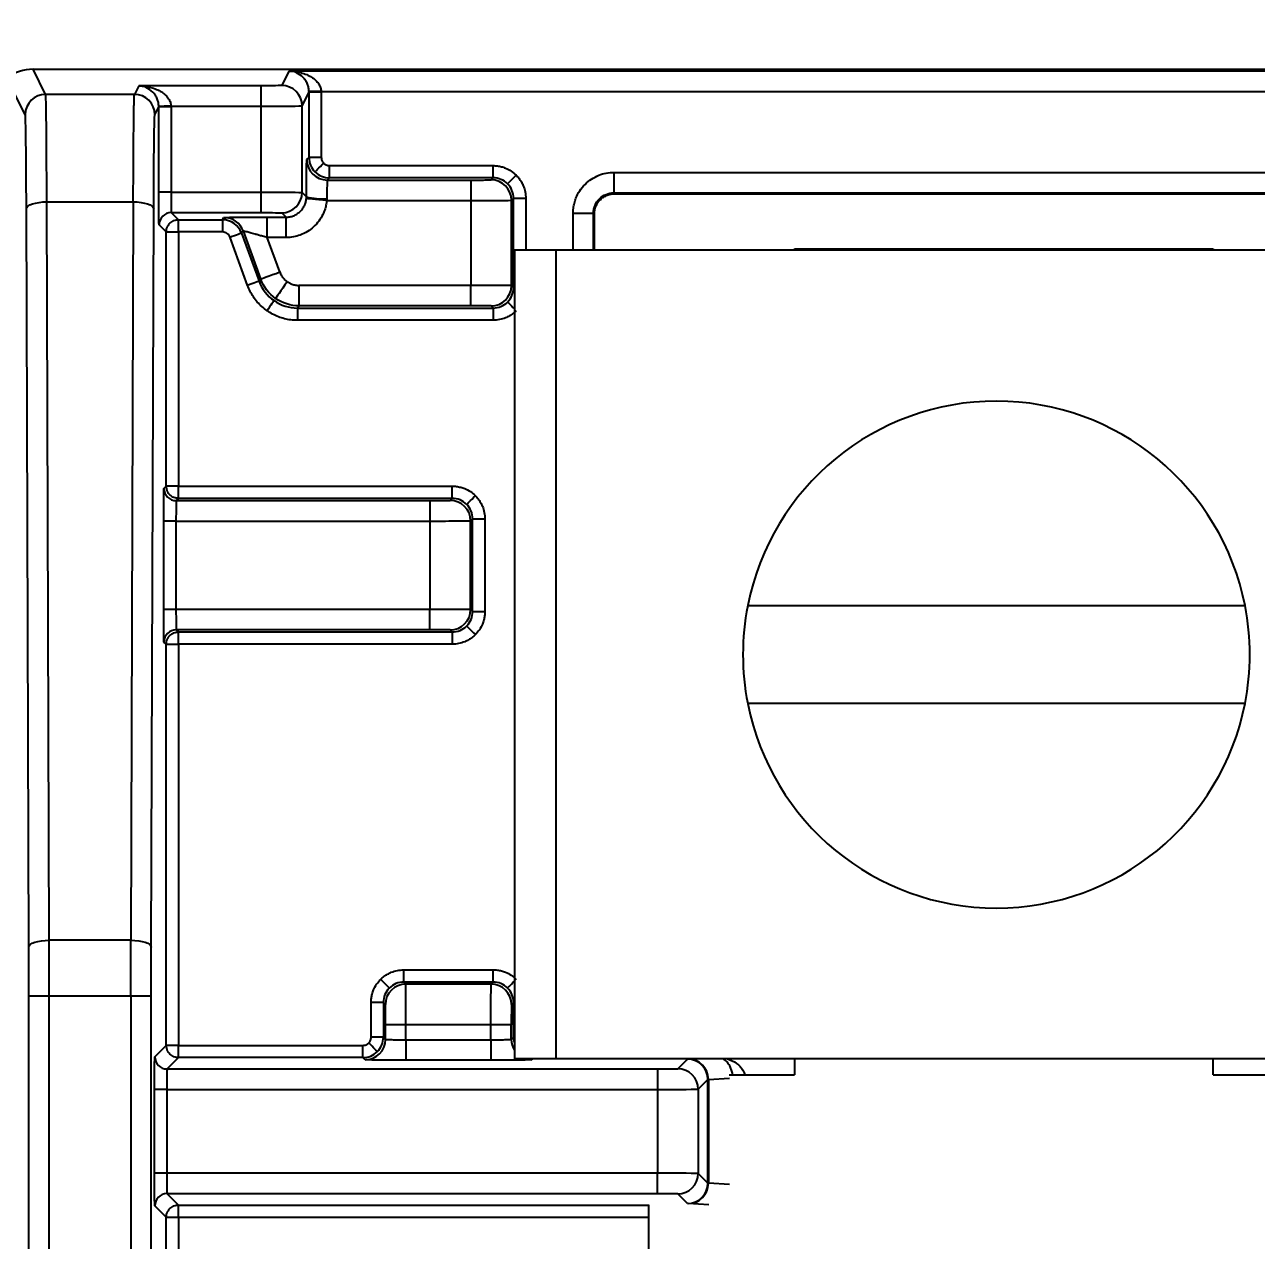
# Model space of a CAD drawing. Header units: inches. Extents: x 897.4 to 914.4, y -8.5 to 2.5.
# Drawn here: x 903.382 to 903.976, y 0.84 to 1.426 of the extents above; entities that cross this region are included whole.
import ezdxf

# ---------------------------------------------------------------- set-up
doc = ezdxf.new("R2010")
doc.units = ezdxf.units.IN
doc.header["$LTSCALE"] = 4
doc.header["$MEASUREMENT"] = 0
doc.layers.get('0').update_dxf_attribs({"linetype": 'CONTINUOUS'})
doc.layers.get('DEFPOINTS').update_dxf_attribs({"linetype": 'CONTINUOUS'})
doc.layers.add('DIMENSIONS', color=140, linetype='CONTINUOUS')
doc.styles.get("Standard").update_dxf_attribs({"font": 'romans.shx'})
doc.dimstyles.get("Standard").update_dxf_attribs({"dimtxt": 0.15, "dimasz": 0.18, "dimexe": 0.0625, "dimexo": 0.125, "dimgap": 0.0625, "dimtad": 0, "dimtih": 1, "dimtoh": 1, "dimzin": 0, "dimdsep": 46, "dimtxsty": 'Standard', "dimcen": 0.09, "dimadec": 0, "dimazin": 0, "dimtfac": 1, "dimtofl": 0, "dimtmove": 0, "dimatfit": 3, "dimfxl": 1, "dimtolj": 1, "dimtzin": 0, "dimarcsym": 0})

# ---------------------------------------------------------------- blocks, each defined once
blk = doc.blocks.new('*D6')
at = {"layer": 'DEFPOINTS', "color": 0}
for p in [(904.3338, 2.02355), (901.45398, 1.39894), (904.3338, 1.39894)]:
    blk.add_point(p, dxfattribs=at)
at = {"layer": 'DIMENSIONS', "color": 0, "lineweight": -2}
for p, q in [((901.45398, 1.52394), (901.45398, 2.08605)), ((904.3338, 1.52394), (904.3338, 2.08605)), ((901.63398, 2.02355), (902.51353, 2.02355)), ((904.1538, 2.02355), (903.27425, 2.02355))]:
    blk.add_line(p, q, dxfattribs=at)
at = {"layer": 'DIMENSIONS', "color": 0}
for points in [[(901.63398, 2.05355), (901.63398, 1.99355), (901.45398, 2.02355)], [(904.1538, 2.05355), (904.1538, 1.99355), (904.3338, 2.02355)]]:
    blk.add_solid(points, dxfattribs=at)
at = {"layer": 'DIMENSIONS', "color": 0, "char_height": 0.15, "attachment_point": 5}
for s, insert in [('\\A1;2.88', (902.89389, 2.16105)), ('\\A1;[73.1]', (902.89389, 1.84676))]:
    blk.add_mtext(s, dxfattribs=dict(at, insert=insert))

msp = doc.modelspace()

# ---------------------------------------------------------------- linework, layer by layer
for p, q in [((903.39167, 1.39285), (903.38562, 1.40495)), ((903.38562, 1.40495), (904.32204, 1.40495)), ((903.50901, 1.40409), (903.50554, 1.39714)), ((904.19865, 1.40409), (903.50901, 1.40409)), ((903.38183, 1.38301), (903.37386, 1.39894)), ((903.43655, 1.39697), (903.4345, 1.39285)), ((903.4957, 1.39697), (903.43655, 1.39697)), ((903.4957, 1.38713), (903.4957, 1.39697)), ((903.4345, 1.39285), (903.39167, 1.39285)), ((903.51538, 1.3873), (903.51872, 1.39397)), ((903.51872, 1.36243), (903.51872, 1.39397)), ((903.52462, 1.39397), (903.51872, 1.39397)), ((903.52462, 1.39425), (903.52462, 1.39397)), ((903.52462, 1.39425), (904.18304, 1.39425)), ((903.52462, 1.39397), (903.52462, 1.36243)), ((903.44434, 1.38301), (903.44626, 1.38685)), ((903.44626, 1.34565), (903.44626, 1.38685)), ((903.45217, 1.38685), (903.44626, 1.38685)), ((903.45216, 1.38713), (903.45217, 1.38685)), ((903.45216, 1.38713), (903.4957, 1.38713)), ((903.45217, 1.38685), (903.45217, 1.34565)), ((903.4957, 1.34565), (903.4957, 1.38713)), ((903.51538, 1.34557), (903.51538, 1.3873)), ((903.51765, 1.36136), (903.51872, 1.36243)), ((903.52462, 1.36243), (903.51872, 1.36243)), ((903.52856, 1.35259), (903.52856, 1.35849)), ((903.52856, 1.35849), (903.60752, 1.35849)), ((903.60752, 1.35259), (903.60752, 1.35849)), ((903.66577, 1.35521), (904.04189, 1.35521)), ((903.66577, 1.35521), (903.66577, 1.34537)), ((903.52856, 1.35259), (903.52749, 1.35152)), ((903.52749, 1.35152), (903.5967, 1.35152)), ((903.60752, 1.35259), (903.52856, 1.35259)), ((903.5967, 1.35152), (903.5967, 1.34168)), ((903.60654, 1.35161), (903.60752, 1.35259)), ((903.45217, 1.34565), (903.44626, 1.34565)), ((903.45217, 1.34565), (903.4957, 1.34565)), ((903.4957, 1.33581), (903.4957, 1.34565)), ((903.51538, 1.34557), (903.51748, 1.34346)), ((903.66577, 1.34537), (904.04189, 1.34537)), ((903.66577, 1.34537), (903.6662, 1.34494)), ((903.6662, 1.34494), (904.04146, 1.34494)), ((903.38351, 0.98155), (903.38238, 1.33767)), ((903.39335, 0.98492), (903.39222, 1.34103)), ((903.39222, 1.34103), (903.43394, 1.34103)), ((903.43394, 1.34103), (903.43281, 0.98492)), ((903.44265, 0.98155), (903.44378, 1.33767)), ((903.52724, 1.34168), (903.5967, 1.34168)), ((903.5967, 1.34168), (903.5967, 1.3007)), ((903.61638, 1.34176), (903.61736, 1.34274)), ((903.61638, 1.30062), (903.61638, 1.34176)), ((903.61736, 1.29964), (903.61736, 1.34274)), ((903.61736, 1.34274), (903.62327, 1.34274)), ((903.62327, 1.34274), (903.62327, 1.31767)), ((903.4523, 1.33581), (903.4957, 1.33581)), ((903.4523, 1.33581), (903.45573, 1.33239)), ((903.45573, 1.33239), (903.47695, 1.33239)), ((903.45573, 1.32648), (903.45573, 1.33239)), ((903.47695, 1.33239), (903.47769, 1.33345)), ((903.47695, 1.33239), (903.47695, 1.32648)), ((903.49858, 1.33362), (903.50764, 1.33362)), ((903.49858, 1.32378), (903.49858, 1.33362)), ((903.50554, 1.33572), (903.50764, 1.33362)), ((903.50764, 1.32378), (903.50764, 1.33362)), ((903.64609, 1.33553), (903.65593, 1.33553)), ((903.64609, 1.31767), (903.64609, 1.33553)), ((903.65593, 1.31767), (903.65593, 1.33553)), ((903.65636, 1.3351), (903.65593, 1.33553)), ((903.65636, 1.31767), (903.65636, 1.3351)), ((903.44982, 1.32648), (903.4464, 1.3299)), ((903.44982, 1.20389), (903.44982, 1.32648)), ((903.44982, 1.32648), (903.45573, 1.32648)), ((903.47695, 1.32648), (903.45573, 1.32648)), ((903.45573, 1.32648), (903.45573, 1.20389)), ((903.48694, 1.32698), (903.4862, 1.32591)), ((903.4862, 1.32591), (903.49463, 1.30275)), ((903.48694, 1.32698), (903.49537, 1.30381)), ((903.48908, 1.30073), (903.48065, 1.32389)), ((903.50764, 1.32378), (903.49858, 1.32378)), ((903.50462, 1.30718), (903.49858, 1.32378)), ((903.61779, 1.31767), (903.61779, 0.92767)), ((903.63787, 1.31767), (903.61779, 1.31767)), ((903.63787, 0.92767), (903.63787, 1.31767)), ((904.06271, 1.31767), (903.63787, 1.31767)), ((903.75285, 1.31767), (903.75285, 1.31834)), ((903.75285, 1.31834), (903.95482, 1.31834)), ((903.95482, 1.31834), (903.95482, 1.31767)), ((903.49537, 1.30381), (903.49463, 1.30275)), ((903.5967, 1.3007), (903.51387, 1.3007)), ((903.51387, 1.3007), (903.51387, 1.29086)), ((903.5967, 1.29086), (903.5967, 1.3007)), ((903.61736, 1.29964), (903.61638, 1.30062)), ((903.61736, 1.29964), (903.61779, 1.29964)), ((903.51387, 1.29086), (903.51312, 1.2898)), ((903.51312, 1.2898), (903.60752, 1.2898)), ((903.51312, 1.2898), (903.51312, 1.28389)), ((903.5967, 1.29086), (903.51387, 1.29086)), ((903.60752, 1.2898), (903.60654, 1.29078)), ((903.60752, 1.2898), (903.60752, 1.28389)), ((903.60752, 1.28389), (903.51312, 1.28389)), ((903.44875, 1.20282), (903.44982, 1.20389)), ((903.45573, 1.20389), (903.44982, 1.20389)), ((903.45573, 1.19799), (903.45573, 1.20389)), ((903.45573, 1.20389), (903.58781, 1.20389)), ((903.58781, 1.19799), (903.58781, 1.20389)), ((903.45573, 1.19799), (903.45466, 1.19692)), ((903.45466, 1.19692), (903.57699, 1.19692)), ((903.58781, 1.19799), (903.45573, 1.19799)), ((903.57699, 1.19692), (903.57699, 1.18708)), ((903.58683, 1.197), (903.58781, 1.19799)), ((903.44862, 1.14448), (903.44862, 1.18708)), ((903.45452, 1.18708), (903.44862, 1.18708)), ((903.45452, 1.18708), (903.45452, 1.14448)), ((903.45452, 1.18708), (903.57699, 1.18708)), ((903.57699, 1.18708), (903.57699, 1.14448)), ((903.59667, 1.18716), (903.59765, 1.18814)), ((903.59667, 1.14439), (903.59667, 1.18716)), ((903.59765, 1.14341), (903.59765, 1.18814)), ((903.59765, 1.18814), (903.60356, 1.18814)), ((903.60356, 1.18814), (903.60356, 1.14341)), ((903.45452, 1.14448), (903.44862, 1.14448)), ((903.57699, 1.14448), (903.45452, 1.14448)), ((903.57699, 1.13463), (903.57699, 1.14448)), ((903.59765, 1.14341), (903.59667, 1.14439)), ((903.59765, 1.14341), (903.60356, 1.14341)), ((903.73035, 1.14629), (903.97023, 1.14629)), ((903.57699, 1.13463), (903.45466, 1.13463)), ((903.45466, 1.13463), (903.45573, 1.13357)), ((903.45573, 1.13357), (903.58781, 1.13357)), ((903.45573, 1.12766), (903.45573, 1.13357)), ((903.58781, 1.13357), (903.58683, 1.13455)), ((903.58781, 1.13357), (903.58781, 1.12766)), ((903.44982, 1.12766), (903.44875, 1.12873)), ((903.44982, 0.93421), (903.44982, 1.12766)), ((903.44982, 1.12766), (903.45573, 1.12766)), ((903.58781, 1.12766), (903.45573, 1.12766)), ((903.45573, 1.12766), (903.45573, 0.93421)), ((903.97023, 1.09904), (903.73035, 1.09904)), ((903.43281, 0.98492), (903.39335, 0.98492)), ((903.56441, 0.96474), (903.56441, 0.97065)), ((903.56441, 0.97065), (903.60752, 0.97065)), ((903.60752, 0.96474), (903.60752, 0.97065)), ((903.5654, 0.96376), (903.56441, 0.96474)), ((903.60752, 0.96474), (903.56441, 0.96474)), ((903.60654, 0.96376), (903.5654, 0.96376)), ((903.60752, 0.96474), (903.60654, 0.96376)), ((903.38355, 0.34037), (903.38355, 0.95801)), ((903.38355, 0.95801), (903.39339, 0.95801)), ((903.39339, 0.34037), (903.39339, 0.95801)), ((903.39339, 0.95801), (903.43278, 0.95801)), ((903.43278, 0.95801), (903.43278, 0.34037)), ((903.43278, 0.95801), (903.44262, 0.95801)), ((903.44262, 0.34037), (903.44262, 0.95801)), ((903.55457, 0.9549), (903.54867, 0.9549)), ((903.54867, 0.93814), (903.54867, 0.9549)), ((903.55457, 0.9549), (903.55457, 0.93814)), ((903.55555, 0.95392), (903.55457, 0.9549)), ((903.61736, 0.9549), (903.61638, 0.95392)), ((903.61736, 0.93814), (903.61736, 0.9549)), ((903.61736, 0.9549), (903.61779, 0.9549)), ((903.55564, 0.93708), (903.55564, 0.94408)), ((903.56548, 0.94408), (903.55564, 0.94408)), ((903.56548, 0.93691), (903.56548, 0.94408)), ((903.60645, 0.94408), (903.56548, 0.94408)), ((903.60645, 0.93691), (903.60645, 0.94408)), ((903.6163, 0.94408), (903.60645, 0.94408)), ((903.6163, 0.93708), (903.6163, 0.94408)), ((903.44434, 0.92872), (903.44982, 0.93421)), ((903.45573, 0.93421), (903.44982, 0.93421)), ((903.45573, 0.9283), (903.45573, 0.93421)), ((903.45573, 0.93421), (903.54473, 0.93421)), ((903.54473, 0.9283), (903.54473, 0.93421)), ((903.55457, 0.93814), (903.54867, 0.93814)), ((903.55457, 0.93814), (903.55564, 0.93708)), ((903.56548, 0.93691), (903.56548, 0.92706)), ((903.56548, 0.93691), (903.60645, 0.93691)), ((903.60645, 0.93691), (903.60645, 0.92706)), ((903.6163, 0.93708), (903.61736, 0.93814)), ((903.61736, 0.93814), (903.61779, 0.93814)), ((903.45573, 0.9283), (903.45024, 0.92282)), ((903.54473, 0.9283), (903.45573, 0.9283)), ((903.5458, 0.92723), (903.54473, 0.9283)), ((903.60645, 0.92706), (903.56548, 0.92706)), ((903.63787, 0.92767), (903.61779, 0.92767)), ((903.62657, 0.92767), (903.62614, 0.92723)), ((904.06271, 0.92767), (903.63787, 0.92767)), ((903.69659, 0.9229), (903.70128, 0.9276)), ((903.70161, 0.92763), (903.70219, 0.92767)), ((903.75285, 0.92767), (903.75285, 0.91991)), ((903.95482, 0.91991), (903.95482, 0.92767)), ((903.45024, 0.92282), (903.68674, 0.92282)), ((903.68674, 0.92282), (903.68674, 0.91297)), ((903.70643, 0.91306), (903.71112, 0.91775)), ((903.71112, 0.86774), (903.71112, 0.91775)), ((903.71134, 0.91779), (903.7215, 0.91838)), ((903.71134, 0.91779), (903.71134, 0.8677)), ((903.72138, 0.91991), (903.75285, 0.91991)), ((903.95482, 0.91991), (903.98628, 0.91991)), ((903.4442, 0.87252), (903.4442, 0.91297)), ((903.4501, 0.91297), (903.4442, 0.91297)), ((903.4501, 0.91297), (903.4501, 0.87252)), ((903.4501, 0.91297), (903.68674, 0.91297)), ((903.68674, 0.91297), (903.68674, 0.87252)), ((903.70643, 0.91306), (903.70643, 0.87243)), ((903.4501, 0.87252), (903.4442, 0.87252)), ((903.68674, 0.87252), (903.4501, 0.87252)), ((903.68674, 0.86267), (903.68674, 0.87252)), ((903.71112, 0.86774), (903.70643, 0.87243)), ((903.7215, 0.86711), (903.71134, 0.8677)), ((903.68674, 0.86267), (903.45024, 0.86267)), ((903.45024, 0.86267), (903.45573, 0.85719)), ((903.70128, 0.85789), (903.69659, 0.86259)), ((903.44982, 0.85128), (903.44434, 0.85677)), ((903.45573, 0.85128), (903.45573, 0.85719)), ((903.45573, 0.85719), (903.68257, 0.85719)), ((903.68257, 0.82857), (903.68257, 0.85728)), ((903.71156, 0.85728), (903.70161, 0.85786)), ((903.44982, 0.74858), (903.44982, 0.85128)), ((903.44982, 0.85128), (903.45573, 0.85128)), ((903.45573, 0.85128), (903.45573, 0.74858)), ((903.45573, 0.85128), (903.68257, 0.85128))]:
    msp.add_line(p, q)
at = {"flags": 128}
for points in [[(903.52462, 1.39425), (903.52348, 1.39423), (903.52237, 1.39421), (903.52136, 1.39419), (903.52046, 1.39417), (903.51973, 1.39416), (903.51918, 1.39415), (903.51884, 1.39415), (903.51872, 1.39414)], [(903.45216, 1.38713), (903.45102, 1.38711), (903.44992, 1.38709), (903.4489, 1.38707), (903.44801, 1.38705), (903.44727, 1.38704), (903.44672, 1.38703), (903.44638, 1.38703), (903.44626, 1.38702)], [(903.5216, 1.35547), (903.52169, 1.35556), (903.52193, 1.3558), (903.52232, 1.35619), (903.52284, 1.35671), (903.52347, 1.35734), (903.52419, 1.35806), (903.52497, 1.35884), (903.52578, 1.35965)], [(903.61448, 1.3497), (903.61457, 1.34979), (903.61481, 1.35004), (903.6152, 1.35043), (903.61572, 1.35095), (903.61635, 1.35158), (903.61707, 1.35229), (903.61785, 1.35307), (903.61866, 1.35388)], [(903.38238, 1.33767), (903.38259, 1.33832), (903.38315, 1.33895), (903.38407, 1.33953), (903.38529, 1.34004), (903.38678, 1.34045), (903.38848, 1.34077), (903.39031, 1.34096), (903.39222, 1.34103)], [(903.43394, 1.34103), (903.43585, 1.34096), (903.43769, 1.34077), (903.43938, 1.34045), (903.44087, 1.34004), (903.4421, 1.33953), (903.44301, 1.33895), (903.44358, 1.33832), (903.44378, 1.33767)], [(903.52724, 1.34168), (903.52534, 1.34185), (903.52351, 1.34202), (903.52183, 1.34217), (903.52034, 1.34231), (903.51912, 1.34242), (903.51821, 1.3425), (903.51764, 1.34255), (903.51744, 1.34257)], [(903.4862, 1.32591), (903.48608, 1.32587), (903.48576, 1.32575), (903.48524, 1.32556), (903.48455, 1.32531), (903.48371, 1.32501), (903.48276, 1.32466), (903.48172, 1.32428), (903.48065, 1.32389)], [(903.49537, 1.30381), (903.49556, 1.30388), (903.4961, 1.30408), (903.49696, 1.30439), (903.49811, 1.30481), (903.49951, 1.30532), (903.5011, 1.3059), (903.50283, 1.30653), (903.50462, 1.30718)], [(903.49463, 1.30275), (903.49451, 1.30271), (903.49419, 1.30259), (903.49367, 1.3024), (903.49298, 1.30215), (903.49214, 1.30185), (903.49119, 1.3015), (903.49015, 1.30112), (903.48908, 1.30073)], [(903.50822, 1.30248), (903.50713, 1.30092), (903.50608, 1.29942), (903.50511, 1.29803), (903.50425, 1.29681), (903.50355, 1.29581), (903.50303, 1.29506), (903.5027, 1.29459), (903.50258, 1.29442)], [(903.50183, 1.29336), (903.50176, 1.29325), (903.50156, 1.29297), (903.50125, 1.29252), (903.50083, 1.29192), (903.50032, 1.29119), (903.49973, 1.29036), (903.4991, 1.28946), (903.49844, 1.28852)], [(903.61448, 1.29268), (903.61457, 1.29259), (903.61481, 1.29235), (903.6152, 1.29196), (903.61572, 1.29144), (903.61635, 1.29081), (903.61707, 1.29009), (903.61779, 1.28937)], [(903.59477, 1.1951), (903.59486, 1.19519), (903.5951, 1.19544), (903.59549, 1.19582), (903.59601, 1.19634), (903.59664, 1.19697), (903.59736, 1.19769), (903.59814, 1.19847), (903.59895, 1.19928)], [(903.59477, 1.13645), (903.59486, 1.13636), (903.5951, 1.13612), (903.59549, 1.13573), (903.59601, 1.13521), (903.59664, 1.13458), (903.59736, 1.13386), (903.59814, 1.13308), (903.59895, 1.13227)], [(903.38351, 0.98155), (903.38372, 0.9822), (903.38428, 0.98283), (903.3852, 0.98341), (903.38642, 0.98392), (903.38791, 0.98434), (903.38961, 0.98465), (903.39144, 0.98485), (903.39335, 0.98492)], [(903.43281, 0.98492), (903.43472, 0.98485), (903.43656, 0.98465), (903.43825, 0.98434), (903.43974, 0.98392), (903.44097, 0.98341), (903.44188, 0.98283), (903.44245, 0.9822), (903.44265, 0.98155)], [(903.55745, 0.96186), (903.55737, 0.96195), (903.55712, 0.96219), (903.55673, 0.96258), (903.55621, 0.9631), (903.55558, 0.96373), (903.55487, 0.96445), (903.55409, 0.96523), (903.55328, 0.96603)], [(903.61448, 0.96186), (903.61457, 0.96195), (903.61481, 0.96219), (903.6152, 0.96258), (903.61572, 0.9631), (903.61635, 0.96373), (903.61707, 0.96445), (903.61779, 0.96517)], [(903.55169, 0.93118), (903.5516, 0.93127), (903.55136, 0.93152), (903.55097, 0.9319), (903.55045, 0.93242), (903.54982, 0.93305), (903.5491, 0.93377), (903.54832, 0.93455), (903.54751, 0.93536)], [(903.62326, 0.92767), (903.62422, 0.92742), (903.62614, 0.92723)]]:
    msp.add_lwpolyline(points, dxfattribs=at)
for centre, radius, start, end in [((903.50554, 1.38729), 0.00984, 0.01221, 89.99376), ((903.39167, 1.38301), 0.00984, 90.00624, 179.98693), ((903.4345, 1.38301), 0.00984, 0.01307, 89.99376), ((903.52749, 1.36136), 0.00984, 180.0041, 269.9959), ((903.60654, 1.34176), 0.00984, 0.00587, 89.99435), ((903.50554, 1.34557), 0.00984, 270.00419, 359.99581), ((903.52493, 1.37094), 0.02847, 254.82223, 274.81528), ((903.4523, 1.3299), 0.00591, 90.00507, 179.99493), ((903.47769, 1.32361), 0.00984, 20.00294, 89.99674), ((903.60654, 1.30062), 0.00984, 270.00431, 359.99548), ((903.85029, 1.12267), 0.12224, 11.14174, 168.85826), ((903.45466, 1.20282), 0.00591, 180.00577, 269.99566), ((903.58683, 1.18716), 0.00984, 0.00501, 89.99542), ((903.58683, 1.14439), 0.00984, 270.00544, 359.99499), ((903.85029, 1.12267), 0.12224, 168.85826, 191.14174), ((903.85029, 1.12267), 0.12224, 348.85826, 11.14174), ((903.45466, 1.12873), 0.00591, 90.00577, 179.99423), ((903.85029, 1.12267), 0.12224, 191.14174, 348.85826), ((903.5654, 0.95392), 0.00984, 90.00458, 179.99521), ((903.60654, 0.95392), 0.00984, 0.00501, 89.99521), ((903.5458, 0.93708), 0.00984, 270.00479, 359.99499), ((903.62614, 0.93708), 0.00984, 180.00405, 211.9546), ((903.45024, 0.92872), 0.00591, 180.00436, 269.99493), ((903.70128, 0.91775), 0.00984, 0.00565, 89.99456), ((903.70154, 0.91783), 0.0098, 359.77101, 89.59411), ((903.69659, 0.91306), 0.00984, 0.00549, 89.99409), ((903.69659, 0.87243), 0.00984, 270.00556, 359.99487), ((903.70128, 0.86774), 0.00984, 270.00458, 359.99521), ((903.70154, 0.86766), 0.0098, 270.40553, 0.22935), ((903.45024, 0.85677), 0.00591, 90.00507, 179.99564)]:
    msp.add_arc(centre, radius, start, end)
msp.add_ellipse((903.38316, 1.40003), major_axis=(0.01012, 0.00152), ratio=0.462497, start_param=1.256539, end_param=2.564741)
for points, knots in [([(903.51268, 1.40322), (903.51264, 1.40325), (903.51147, 1.40406), (903.51022, 1.40407), (903.50901, 1.40409)], [0, 0, 0, 0, 0.037636, 1, 1, 1, 1]), ([(903.50901, 1.40409), (903.51013, 1.40403), (903.51204, 1.40394), (903.51494, 1.40334), (903.51749, 1.40249), (903.51994, 1.40124), (903.52192, 1.39975), (903.5234, 1.39802), (903.52438, 1.39618), (903.52454, 1.39487), (903.52462, 1.39425)], [0, 0, 0, 0, 0.176677, 0.300494, 0.46017, 0.592705, 0.718011, 0.82522, 0.917554, 1, 1, 1, 1]), ([(903.51872, 1.39414), (903.51867, 1.39476), (903.51857, 1.39608), (903.51797, 1.39793), (903.51704, 1.39966), (903.51531, 1.4018), (903.51376, 1.40264), (903.51268, 1.40322)], [0, 0, 0, 0, 0.119977, 0.254356, 0.410397, 0.592784, 1, 1, 1, 1]), ([(903.44022, 1.3961), (903.44018, 1.39613), (903.43902, 1.39694), (903.43776, 1.39695), (903.43655, 1.39697)], [0, 0, 0, 0, 0.037635, 1, 1, 1, 1]), ([(903.43655, 1.39697), (903.43768, 1.39691), (903.43958, 1.39682), (903.44248, 1.39622), (903.44503, 1.39537), (903.44749, 1.39412), (903.44946, 1.39263), (903.45094, 1.3909), (903.45193, 1.38906), (903.45209, 1.38775), (903.45216, 1.38713)], [0, 0, 0, 0, 0.176677, 0.300494, 0.46017, 0.592705, 0.718011, 0.82522, 0.917554, 1, 1, 1, 1]), ([(903.50554, 1.39714), (903.50552, 1.39709), (903.50444, 1.39705), (903.5008, 1.39699), (903.49826, 1.39697), (903.4957, 1.39697)], [0, 0, 0, 0, 0.5, 0.5, 1, 1, 1, 1]), ([(903.39222, 1.34103), (903.39218, 1.3559), (903.39211, 1.36904), (903.39191, 1.3874), (903.39179, 1.39257), (903.39167, 1.39285)], [0, 0, 0, 0, 0.5, 0.5, 1, 1, 1, 1]), ([(903.43394, 1.34103), (903.43395, 1.3427), (903.43396, 1.34613), (903.43398, 1.35123), (903.434, 1.35642), (903.43403, 1.36163), (903.43407, 1.36677), (903.4341, 1.37176), (903.43415, 1.3765), (903.43419, 1.38088), (903.43425, 1.38478), (903.4343, 1.38808), (903.43436, 1.39063), (903.43443, 1.39238), (903.43447, 1.39269), (903.4345, 1.39285)], [0, 0, 0, 0, 0.056454, 0.11632, 0.179599, 0.24629, 0.316392, 0.389906, 0.466832, 0.547168, 0.630915, 0.718072, 0.808638, 0.902615, 1, 1, 1, 1]), ([(903.44626, 1.38702), (903.44621, 1.38764), (903.44612, 1.38896), (903.44551, 1.39081), (903.44458, 1.39254), (903.44285, 1.39468), (903.4413, 1.39552), (903.44022, 1.3961)], [0, 0, 0, 0, 0.119977, 0.254357, 0.410399, 0.592781, 1, 1, 1, 1]), ([(903.4957, 1.38713), (903.50083, 1.38713), (903.50591, 1.38715), (903.51319, 1.38721), (903.51533, 1.38725), (903.51538, 1.3873)], [0, 0, 0, 0, 0.5, 0.5, 1, 1, 1, 1]), ([(903.38238, 1.33767), (903.38238, 1.33925), (903.38237, 1.34239), (903.38235, 1.34693), (903.38232, 1.35129), (903.38229, 1.35698), (903.38224, 1.3636), (903.38217, 1.37042), (903.38209, 1.37594), (903.382, 1.37988), (903.38192, 1.38241), (903.38186, 1.38281), (903.38183, 1.38301)], [0, 0, 0, 0, 0.061202, 0.122103, 0.183036, 0.244331, 0.372078, 0.500076, 0.627824, 0.755824, 0.87785, 1, 1, 1, 1]), ([(903.44378, 1.33767), (903.44383, 1.35068), (903.4439, 1.36217), (903.4441, 1.37824), (903.44422, 1.38277), (903.44434, 1.38301)], [0, 0, 0, 0, 0.5, 0.5, 1, 1, 1, 1]), ([(903.51748, 1.34346), (903.51748, 1.34423), (903.51748, 1.34576), (903.51749, 1.34801), (903.5175, 1.3506), (903.51751, 1.35344), (903.51754, 1.35622), (903.51756, 1.35852), (903.51759, 1.36013), (903.51762, 1.36116), (903.51764, 1.3613), (903.51765, 1.36136)], [0, 0, 0, 0, 0.079991, 0.160079, 0.241377, 0.369228, 0.500056, 0.62791, 0.75874, 0.878649, 1, 1, 1, 1]), ([(903.52462, 1.36243), (903.52467, 1.36191), (903.52477, 1.36086), (903.52544, 1.36005), (903.52578, 1.35965)], [0, 0, 0, 0, 0.5000053, 1, 1, 1, 1]), ([(903.52578, 1.35965), (903.52618, 1.35931), (903.52699, 1.35864), (903.52804, 1.35854), (903.52856, 1.35849)], [0, 0, 0, 0, 0.4999947, 1, 1, 1, 1]), ([(903.60752, 1.35849), (903.60821, 1.35847), (903.60958, 1.35842), (903.6116, 1.358), (903.61388, 1.35723), (903.61635, 1.35595), (903.61788, 1.35457), (903.61866, 1.35388)], [0, 0, 0, 0, 0.166559, 0.332336, 0.500198, 0.749371, 1, 1, 1, 1]), ([(903.64609, 1.33553), (903.64612, 1.33635), (903.64618, 1.33799), (903.64666, 1.34042), (903.64757, 1.34326), (903.64919, 1.3464), (903.65174, 1.34952), (903.65487, 1.35209), (903.65837, 1.35389), (903.66205, 1.35502), (903.66453, 1.35515), (903.66577, 1.35521)], [0, 0, 0, 0, 0.079599, 0.159226, 0.240133, 0.368604, 0.500069, 0.628541, 0.760008, 0.87928, 1, 1, 1, 1]), ([(903.52749, 1.35152), (903.52747, 1.3515), (903.52744, 1.35055), (903.52738, 1.34728), (903.52735, 1.34497), (903.52732, 1.34257)], [0, 0, 0, 0, 0.5, 0.5, 1, 1, 1, 1]), ([(903.5967, 1.35152), (903.59735, 1.35152), (903.59863, 1.35152), (903.60047, 1.35153), (903.60216, 1.35153), (903.60367, 1.35155), (903.60495, 1.35156), (903.60585, 1.35157), (903.60643, 1.35159), (903.6065, 1.3516), (903.60654, 1.35161)], [0, 0, 0, 0, 0.1269704, 0.2493532, 0.372143, 0.5002867, 0.6286471, 0.7600002, 0.8792768, 1, 1, 1, 1]), ([(903.61866, 1.35388), (903.61912, 1.35338), (903.62006, 1.35237), (903.62119, 1.35064), (903.62226, 1.34849), (903.6231, 1.34584), (903.62321, 1.34378), (903.62327, 1.34274)], [0, 0, 0, 0, 0.166554, 0.332327, 0.500188, 0.749363, 1, 1, 1, 1]), ([(903.4464, 1.3299), (903.44639, 1.32993), (903.44638, 1.32999), (903.44636, 1.33039), (903.44633, 1.33146), (903.44631, 1.33366), (903.44628, 1.33697), (903.44627, 1.33975), (903.44626, 1.34269), (903.44626, 1.34466), (903.44626, 1.34565)], [0, 0, 0, 0, 0.079743, 0.159521, 0.240575, 0.499392, 0.627985, 0.759573, 0.879062, 1, 1, 1, 1]), ([(903.45217, 1.34565), (903.45219, 1.34309), (903.45221, 1.34054), (903.45226, 1.3369), (903.45228, 1.33583), (903.4523, 1.33581)], [0, 0, 0, 0, 0.5, 0.5, 1, 1, 1, 1]), ([(903.4957, 1.34565), (903.50082, 1.34564), (903.50591, 1.34562), (903.51319, 1.34559), (903.51533, 1.34558), (903.51538, 1.34557)], [0, 0, 0, 0, 0.5, 0.5, 1, 1, 1, 1]), ([(903.65593, 1.33553), (903.65593, 1.33811), (903.65699, 1.34066), (903.66064, 1.34431), (903.66319, 1.34537), (903.66577, 1.34537)], [0, 0, 0, 0, 0.5, 0.5, 1, 1, 1, 1]), ([(903.65636, 1.3351), (903.6564, 1.33575), (903.65646, 1.33704), (903.65703, 1.33889), (903.65795, 1.34059), (903.6592, 1.3421), (903.66075, 1.34338), (903.6625, 1.34428), (903.66434, 1.34484), (903.66558, 1.34491), (903.6662, 1.34494)], [0, 0, 0, 0, 0.127006, 0.249363, 0.372126, 0.5003, 0.628713, 0.760119, 0.879335, 1, 1, 1, 1]), ([(903.50764, 1.33362), (903.50825, 1.33366), (903.50948, 1.33372), (903.51125, 1.33425), (903.51289, 1.33507), (903.51434, 1.33618), (903.51557, 1.33754), (903.51651, 1.33909), (903.51718, 1.34078), (903.51735, 1.34198), (903.51744, 1.34257)], [0, 0, 0, 0, 0.126279, 0.252188, 0.37773, 0.502906, 0.627719, 0.752171, 0.876264, 1, 1, 1, 1]), ([(903.52724, 1.34168), (903.52715, 1.34091), (903.52695, 1.33937), (903.52631, 1.33711), (903.52526, 1.3345), (903.52355, 1.33166), (903.52101, 1.32886), (903.51798, 1.32656), (903.51465, 1.32496), (903.51116, 1.32395), (903.50882, 1.32384), (903.50764, 1.32378)], [0, 0, 0, 0, 0.079961, 0.160012, 0.241278, 0.369181, 0.500061, 0.627965, 0.758847, 0.878701, 1, 1, 1, 1]), ([(903.5967, 1.34168), (903.60184, 1.34168), (903.60692, 1.34169), (903.6142, 1.34172), (903.61634, 1.34174), (903.61638, 1.34176)], [0, 0, 0, 0, 0.5, 0.5, 1, 1, 1, 1]), ([(903.44982, 1.32648), (903.44986, 1.327), (903.44993, 1.32795), (903.45042, 1.32916), (903.45097, 1.33003), (903.4519, 1.33108), (903.45314, 1.33189), (903.45445, 1.33227), (903.45508, 1.33235), (903.45544, 1.33238), (903.45562, 1.33238), (903.45573, 1.33239)], [0, 0, 0, 0, 0.167515, 0.306819, 0.417844, 0.500535, 0.759523, 0.883187, 0.942553, 0.965773, 1, 1, 1, 1]), ([(903.47769, 1.33345), (903.47773, 1.33346), (903.4778, 1.33347), (903.47833, 1.33349), (903.4793, 1.33352), (903.48104, 1.33355), (903.48375, 1.33357), (903.48707, 1.3336), (903.49076, 1.33361), (903.49465, 1.33362), (903.49726, 1.33362), (903.49858, 1.33362)], [0, 0, 0, 0, 0.077211, 0.154594, 0.2335, 0.359595, 0.490147, 0.619323, 0.753051, 0.875495, 1, 1, 1, 1]), ([(903.4957, 1.33581), (903.49826, 1.33581), (903.5008, 1.3358), (903.50444, 1.33577), (903.50552, 1.33575), (903.50554, 1.33572)], [0, 0, 0, 0, 0.5, 0.5, 1, 1, 1, 1]), ([(903.48065, 1.32389), (903.48048, 1.32425), (903.48014, 1.32499), (903.47924, 1.32581), (903.47816, 1.32638), (903.47735, 1.32645), (903.47695, 1.32648)], [0, 0, 0, 0, 0.2484807, 0.4998574, 0.7485067, 1, 1, 1, 1]), ([(903.49858, 1.32378), (903.49783, 1.32399), (903.49641, 1.32439), (903.49444, 1.32494), (903.4928, 1.3254), (903.49146, 1.32579), (903.48994, 1.32622), (903.48841, 1.32662), (903.48718, 1.32694), (903.48702, 1.32696), (903.48694, 1.32698)], [0, 0, 0, 0, 0.13627, 0.257767, 0.364543, 0.456684, 0.534325, 0.701767, 0.85566, 1, 1, 1, 1]), ([(903.50462, 1.30718), (903.50489, 1.30656), (903.50541, 1.30534), (903.50665, 1.30373), (903.50769, 1.3029), (903.50822, 1.30248)], [0, 0, 0, 0, 0.335729, 0.664276, 1, 1, 1, 1]), ([(903.50822, 1.30248), (903.5088, 1.30213), (903.50993, 1.30143), (903.51187, 1.30082), (903.5132, 1.30074), (903.51387, 1.3007)], [0, 0, 0, 0, 0.3357244, 0.6642712, 1, 1, 1, 1]), ([(903.49844, 1.28852), (903.4976, 1.28915), (903.49592, 1.29041), (903.49373, 1.29265), (903.49184, 1.29511), (903.49025, 1.2978), (903.48947, 1.29975), (903.48908, 1.30073)], [0, 0, 0, 0, 0.203075, 0.4015431, 0.5984522, 0.7969219, 1, 1, 1, 1]), ([(903.61638, 1.30062), (903.61634, 1.30064), (903.6142, 1.30066), (903.60692, 1.3007), (903.60184, 1.3007), (903.5967, 1.3007)], [0, 0, 0, 0, 0.5, 0.5, 1, 1, 1, 1]), ([(903.60654, 1.29078), (903.6065, 1.29078), (903.60643, 1.29079), (903.60585, 1.29081), (903.60492, 1.29082), (903.60367, 1.29084), (903.60212, 1.29085), (903.60038, 1.29086), (903.59855, 1.29086), (903.59732, 1.29086), (903.5967, 1.29086)], [0, 0, 0, 0, 0.1269752, 0.2493619, 0.3721542, 0.5002988, 0.6286582, 0.7600085, 0.8792813, 1, 1, 1, 1]), ([(903.51312, 1.28389), (903.51206, 1.28393), (903.50997, 1.28399), (903.50689, 1.28457), (903.50394, 1.2855), (903.50109, 1.2868), (903.49933, 1.28794), (903.49844, 1.28852)], [0, 0, 0, 0, 0.203078, 0.401548, 0.598457, 0.796925, 1, 1, 1, 1]), ([(903.61866, 1.2885), (903.61815, 1.28804), (903.61715, 1.2871), (903.61542, 1.28597), (903.61326, 1.2849), (903.61062, 1.28406), (903.60855, 1.28395), (903.60752, 1.28389)], [0, 0, 0, 0, 0.166554, 0.332327, 0.500188, 0.749363, 1, 1, 1, 1]), ([(903.44862, 1.18708), (903.44862, 1.18773), (903.44862, 1.18903), (903.44862, 1.19097), (903.44863, 1.19425), (903.44865, 1.19756), (903.44868, 1.20028), (903.4487, 1.20173), (903.44873, 1.20265), (903.44875, 1.20276), (903.44875, 1.20282)], [0, 0, 0, 0, 0.07974, 0.159515, 0.240566, 0.49938, 0.627973, 0.759565, 0.879058, 1, 1, 1, 1]), ([(903.45573, 1.19799), (903.45562, 1.19799), (903.45545, 1.19799), (903.45509, 1.19802), (903.45445, 1.1981), (903.45313, 1.19848), (903.45162, 1.19949), (903.45017, 1.20139), (903.44995, 1.20294), (903.44982, 1.20389)], [0, 0, 0, 0, 0.032671, 0.057605, 0.117135, 0.241141, 0.500843, 0.6945, 1, 1, 1, 1]), ([(903.58781, 1.20389), (903.5885, 1.20387), (903.58987, 1.20381), (903.5919, 1.2034), (903.59417, 1.20262), (903.59664, 1.20135), (903.59818, 1.19997), (903.59895, 1.19928)], [0, 0, 0, 0, 0.166559, 0.332336, 0.500198, 0.749371, 1, 1, 1, 1]), ([(903.45466, 1.19692), (903.45464, 1.1969), (903.45461, 1.19583), (903.45457, 1.19219), (903.45455, 1.18964), (903.45452, 1.18708)], [0, 0, 0, 0, 0.5, 0.5, 1, 1, 1, 1]), ([(903.57699, 1.19692), (903.57764, 1.19692), (903.57892, 1.19692), (903.58076, 1.19692), (903.58245, 1.19693), (903.58396, 1.19694), (903.58524, 1.19696), (903.58614, 1.19697), (903.58672, 1.19699), (903.58679, 1.197), (903.58683, 1.197)], [0, 0, 0, 0, 0.12697, 0.249353, 0.372143, 0.500287, 0.628647, 0.76, 0.879277, 1, 1, 1, 1]), ([(903.59895, 1.19928), (903.59942, 1.19878), (903.60035, 1.19777), (903.60149, 1.19604), (903.60255, 1.19389), (903.60339, 1.19124), (903.6035, 1.18918), (903.60356, 1.18814)], [0, 0, 0, 0, 0.166554, 0.332327, 0.500188, 0.749363, 1, 1, 1, 1]), ([(903.57699, 1.18708), (903.58213, 1.18708), (903.58721, 1.18709), (903.59449, 1.18712), (903.59663, 1.18714), (903.59667, 1.18716)], [0, 0, 0, 0, 0.5, 0.5, 1, 1, 1, 1]), ([(903.44875, 1.12873), (903.44875, 1.12876), (903.44874, 1.12881), (903.44872, 1.12922), (903.44869, 1.13028), (903.44866, 1.13249), (903.44864, 1.1358), (903.44863, 1.13858), (903.44862, 1.14151), (903.44862, 1.14348), (903.44862, 1.14448)], [0, 0, 0, 0, 0.079743, 0.159521, 0.240575, 0.499392, 0.627985, 0.759573, 0.879062, 1, 1, 1, 1]), ([(903.45452, 1.14448), (903.45455, 1.14191), (903.45457, 1.13937), (903.45461, 1.13573), (903.45464, 1.13466), (903.45466, 1.13463)], [0, 0, 0, 0, 0.5, 0.5, 1, 1, 1, 1]), ([(903.59667, 1.14439), (903.59663, 1.14441), (903.59449, 1.14443), (903.58721, 1.14447), (903.58213, 1.14448), (903.57699, 1.14448)], [0, 0, 0, 0, 0.5, 0.5, 1, 1, 1, 1]), ([(903.60356, 1.14341), (903.60353, 1.14272), (903.60348, 1.14135), (903.60307, 1.13933), (903.60229, 1.13705), (903.60102, 1.13458), (903.59964, 1.13304), (903.59895, 1.13227)], [0, 0, 0, 0, 0.166559, 0.332336, 0.500198, 0.749371, 1, 1, 1, 1]), ([(903.44982, 1.12766), (903.44986, 1.12818), (903.44993, 1.12913), (903.45042, 1.13034), (903.45097, 1.13121), (903.4519, 1.13226), (903.45314, 1.13307), (903.45445, 1.13345), (903.45508, 1.13354), (903.45544, 1.13356), (903.45562, 1.13357), (903.45573, 1.13357)], [0, 0, 0, 0, 0.1675145, 0.3068189, 0.4178439, 0.5005348, 0.7595228, 0.8831874, 0.9425533, 0.9657731, 1, 1, 1, 1]), ([(903.58683, 1.13455), (903.58679, 1.13455), (903.58672, 1.13456), (903.58614, 1.13458), (903.58522, 1.1346), (903.58396, 1.13461), (903.58241, 1.13462), (903.58067, 1.13463), (903.57884, 1.13463), (903.57761, 1.13463), (903.57699, 1.13463)], [0, 0, 0, 0, 0.126975, 0.249362, 0.372154, 0.500299, 0.628658, 0.760008, 0.879281, 1, 1, 1, 1]), ([(903.59895, 1.13227), (903.59844, 1.13181), (903.59744, 1.13087), (903.59571, 1.12974), (903.59356, 1.12867), (903.59091, 1.12783), (903.58885, 1.12772), (903.58781, 1.12766)], [0, 0, 0, 0, 0.166554, 0.332327, 0.500188, 0.749363, 1, 1, 1, 1]), ([(903.38355, 0.95801), (903.38355, 0.95962), (903.38355, 0.96282), (903.38354, 0.9676), (903.38354, 0.97232), (903.38353, 0.97699), (903.38352, 0.98003), (903.38351, 0.98155)], [0, 0, 0, 0, 0.200982, 0.400492, 0.599507, 0.799017, 1, 1, 1, 1]), ([(903.55328, 0.96603), (903.55378, 0.9665), (903.55479, 0.96743), (903.55652, 0.96857), (903.55867, 0.96963), (903.56132, 0.97048), (903.56338, 0.97059), (903.56441, 0.97065)], [0, 0, 0, 0, 0.1665538, 0.332327, 0.5001878, 0.7493631, 1, 1, 1, 1]), ([(903.60752, 0.97065), (903.60821, 0.97062), (903.60958, 0.97057), (903.6116, 0.97015), (903.61388, 0.96938), (903.61635, 0.9681), (903.61788, 0.96673), (903.61866, 0.96603)], [0, 0, 0, 0, 0.166559, 0.332336, 0.500198, 0.749371, 1, 1, 1, 1]), ([(903.54867, 0.9549), (903.54869, 0.95558), (903.54874, 0.95695), (903.54916, 0.95898), (903.54993, 0.96126), (903.55121, 0.96373), (903.55259, 0.96526), (903.55328, 0.96603)], [0, 0, 0, 0, 0.166559, 0.332336, 0.500198, 0.749371, 1, 1, 1, 1]), ([(903.56548, 0.94408), (903.56548, 0.94921), (903.56547, 0.95429), (903.56544, 0.96157), (903.56542, 0.96371), (903.5654, 0.96376)], [0, 0, 0, 0, 0.5, 0.5, 1, 1, 1, 1]), ([(903.60645, 0.94408), (903.60647, 0.9492), (903.60648, 0.95429), (903.60651, 0.96157), (903.60653, 0.96371), (903.60654, 0.96376)], [0, 0, 0, 0, 0.5, 0.5, 1, 1, 1, 1]), ([(903.55564, 0.94408), (903.55564, 0.94473), (903.55564, 0.94601), (903.55563, 0.94785), (903.55562, 0.94954), (903.55561, 0.95105), (903.5556, 0.95233), (903.55559, 0.95323), (903.55557, 0.95381), (903.55556, 0.95388), (903.55555, 0.95392)], [0, 0, 0, 0, 0.12697, 0.249353, 0.372143, 0.500287, 0.628647, 0.76, 0.879277, 1, 1, 1, 1]), ([(903.61638, 0.95392), (903.61638, 0.95388), (903.61636, 0.9538), (903.61635, 0.95323), (903.61633, 0.9523), (903.61632, 0.95105), (903.61631, 0.9495), (903.6163, 0.94776), (903.6163, 0.94593), (903.6163, 0.94469), (903.6163, 0.94408)], [0, 0, 0, 0, 0.126975, 0.249362, 0.372154, 0.500299, 0.628658, 0.760008, 0.879281, 1, 1, 1, 1]), ([(903.45573, 0.9283), (903.45562, 0.9283), (903.45545, 0.9283), (903.45509, 0.92833), (903.45445, 0.92842), (903.45313, 0.92879), (903.45162, 0.9298), (903.45017, 0.93171), (903.44995, 0.93326), (903.44982, 0.93421)], [0, 0, 0, 0, 0.0326707, 0.0576054, 0.1171349, 0.2411405, 0.5008426, 0.6945001, 1, 1, 1, 1]), ([(903.54473, 0.93421), (903.54525, 0.93425), (903.5463, 0.93435), (903.54711, 0.93502), (903.54751, 0.93536)], [0, 0, 0, 0, 0.500005, 1, 1, 1, 1]), ([(903.54751, 0.93536), (903.54785, 0.93576), (903.54852, 0.93657), (903.54862, 0.93762), (903.54867, 0.93814)], [0, 0, 0, 0, 0.499995, 1, 1, 1, 1]), ([(903.55564, 0.93708), (903.55568, 0.93707), (903.55576, 0.93704), (903.55631, 0.93701), (903.55711, 0.93699), (903.55812, 0.93697), (903.55928, 0.93695), (903.56052, 0.93693), (903.56179, 0.93692), (903.56306, 0.93691), (903.56429, 0.93691), (903.56509, 0.93691), (903.56548, 0.93691)], [0, 0, 0, 0, 0.12418, 0.242991, 0.356431, 0.464499, 0.567193, 0.664511, 0.756452, 0.843015, 0.924198, 1, 1, 1, 1]), ([(903.60645, 0.93691), (903.60712, 0.93691), (903.60852, 0.93691), (903.61064, 0.93692), (903.61274, 0.93695), (903.61459, 0.93698), (903.61599, 0.93702), (903.61619, 0.93706), (903.6163, 0.93708)], [0, 0, 0, 0, 0.129436, 0.273791, 0.433046, 0.607181, 0.796174, 1, 1, 1, 1]), ([(903.61736, 0.93814), (903.61738, 0.93749), (903.61741, 0.93657), (903.6177, 0.9357), (903.61779, 0.93544)], [0, 0, 0, 0, 0.703669, 1, 1, 1, 1]), ([(903.4442, 0.91297), (903.4442, 0.91363), (903.4442, 0.91493), (903.4442, 0.91687), (903.44421, 0.92014), (903.44423, 0.92346), (903.44426, 0.92618), (903.44428, 0.92762), (903.44431, 0.92854), (903.44433, 0.92866), (903.44434, 0.92872)], [0, 0, 0, 0, 0.07974, 0.159515, 0.240566, 0.49938, 0.627973, 0.759565, 0.879058, 1, 1, 1, 1]), ([(903.56548, 0.92706), (903.56466, 0.92706), (903.56303, 0.92706), (903.56061, 0.92707), (903.55779, 0.92708), (903.55466, 0.92709), (903.55155, 0.92711), (903.54897, 0.92714), (903.54717, 0.92717), (903.54602, 0.9272), (903.54587, 0.92722), (903.5458, 0.92723)], [0, 0, 0, 0, 0.079631, 0.159298, 0.240238, 0.368653, 0.500062, 0.62848, 0.759892, 0.879223, 1, 1, 1, 1]), ([(903.62614, 0.92723), (903.6261, 0.92723), (903.62603, 0.92721), (903.62553, 0.92719), (903.62461, 0.92717), (903.62297, 0.92714), (903.62043, 0.92711), (903.6173, 0.92709), (903.61382, 0.92708), (903.61016, 0.92707), (903.60769, 0.92706), (903.60645, 0.92706)], [0, 0, 0, 0, 0.079634, 0.159304, 0.240247, 0.368664, 0.500074, 0.628491, 0.759901, 0.879227, 1, 1, 1, 1]), ([(903.70128, 0.9276), (903.7013, 0.9276), (903.70134, 0.92761), (903.70152, 0.92763), (903.70161, 0.92763)], [0, 0, 0, 0, 0.5, 1, 1, 1, 1]), ([(903.72305, 0.91991), (903.72304, 0.92007), (903.72298, 0.9209), (903.72258, 0.92232), (903.72186, 0.92408), (903.72045, 0.92618), (903.7191, 0.92751), (903.71809, 0.92775), (903.71801, 0.92777)], [0, 0, 0, 0, 0.034014, 0.178652, 0.342676, 0.530685, 0.960687, 1, 1, 1, 1]), ([(903.72052, 0.92767), (903.72206, 0.92708), (903.72429, 0.92624), (903.72671, 0.92411), (903.72796, 0.92237), (903.72868, 0.92093), (903.72878, 0.92008), (903.7288, 0.91991)], [0, 0, 0, 0, 0.439878, 0.637134, 0.809249, 0.961021, 1, 1, 1, 1]), ([(903.45024, 0.92282), (903.45022, 0.92279), (903.4502, 0.92172), (903.45015, 0.91808), (903.45013, 0.91554), (903.4501, 0.91297)], [0, 0, 0, 0, 0.5, 0.5, 1, 1, 1, 1]), ([(903.68674, 0.92282), (903.6874, 0.92282), (903.68867, 0.92282), (903.69052, 0.92282), (903.69221, 0.92283), (903.69372, 0.92284), (903.695, 0.92285), (903.6959, 0.92287), (903.69648, 0.92288), (903.69655, 0.9229), (903.69659, 0.9229)], [0, 0, 0, 0, 0.12697, 0.249353, 0.372143, 0.500287, 0.628647, 0.76, 0.879277, 1, 1, 1, 1]), ([(903.68674, 0.91297), (903.69188, 0.91297), (903.69696, 0.91298), (903.70424, 0.91301), (903.70638, 0.91304), (903.70643, 0.91306)], [0, 0, 0, 0, 0.5, 0.5, 1, 1, 1, 1]), ([(903.44434, 0.85677), (903.44433, 0.8568), (903.44432, 0.85685), (903.4443, 0.85726), (903.44427, 0.85832), (903.44424, 0.86053), (903.44422, 0.86384), (903.44421, 0.86662), (903.4442, 0.86955), (903.4442, 0.87152), (903.4442, 0.87252)], [0, 0, 0, 0, 0.079743, 0.159521, 0.240575, 0.499392, 0.627985, 0.759573, 0.879062, 1, 1, 1, 1]), ([(903.4501, 0.87252), (903.45013, 0.86995), (903.45015, 0.86741), (903.4502, 0.86377), (903.45022, 0.8627), (903.45024, 0.86267)], [0, 0, 0, 0, 0.5, 0.5, 1, 1, 1, 1]), ([(903.70643, 0.87243), (903.70638, 0.87245), (903.70424, 0.87247), (903.69696, 0.87251), (903.69188, 0.87252), (903.68674, 0.87252)], [0, 0, 0, 0, 0.5, 0.5, 1, 1, 1, 1]), ([(903.69659, 0.86259), (903.69655, 0.86259), (903.69647, 0.86261), (903.6959, 0.86262), (903.69497, 0.86264), (903.69372, 0.86265), (903.69217, 0.86266), (903.69043, 0.86267), (903.68859, 0.86267), (903.68736, 0.86267), (903.68674, 0.86267)], [0, 0, 0, 0, 0.126975, 0.249362, 0.372154, 0.500299, 0.628658, 0.760008, 0.879281, 1, 1, 1, 1]), ([(903.44982, 0.85128), (903.44986, 0.8518), (903.44993, 0.85275), (903.45042, 0.85396), (903.45097, 0.85483), (903.4519, 0.85588), (903.45314, 0.85669), (903.45445, 0.85707), (903.45508, 0.85716), (903.45544, 0.85718), (903.45562, 0.85719), (903.45573, 0.85719)], [0, 0, 0, 0, 0.167515, 0.306819, 0.417844, 0.500535, 0.759523, 0.883187, 0.942553, 0.965773, 1, 1, 1, 1]), ([(903.70161, 0.85786), (903.70152, 0.85786), (903.70134, 0.85787), (903.7013, 0.85789), (903.70128, 0.85789)], [0, 0, 0, 0, 0.5, 1, 1, 1, 1])]:
    msp.add_open_spline(points, degree=3, knots=knots)
for points in [[(903.51872, 1.39397), (903.51872, 1.39403), (903.51872, 1.39409), (903.51872, 1.39414)], [(903.44626, 1.38685), (903.44626, 1.38691), (903.44626, 1.38697), (903.44626, 1.38702)], [(903.51872, 1.36243), (903.51872, 1.35984), (903.51977, 1.3573), (903.5216, 1.35547)], [(903.5216, 1.35547), (903.52343, 1.35364), (903.52597, 1.35259), (903.52856, 1.35259)], [(903.61448, 1.3497), (903.61266, 1.35153), (903.6101, 1.35259), (903.60752, 1.35259)], [(903.61736, 1.34274), (903.61736, 1.34532), (903.6163, 1.34788), (903.61448, 1.3497)], [(903.51744, 1.34257), (903.51747, 1.34287), (903.51748, 1.34317), (903.51748, 1.34346)], [(903.52732, 1.34257), (903.5273, 1.34227), (903.52727, 1.34198), (903.52724, 1.34168)], [(903.4862, 1.32591), (903.4848, 1.32976), (903.48104, 1.33239), (903.47695, 1.33239)], [(903.49463, 1.30275), (903.496, 1.29898), (903.49855, 1.29566), (903.50183, 1.29336)], [(903.50258, 1.29442), (903.4993, 1.29672), (903.49674, 1.30005), (903.49537, 1.30381)], [(903.61448, 1.29268), (903.6163, 1.2945), (903.61736, 1.29706), (903.61736, 1.29964)], [(903.50183, 1.29336), (903.50512, 1.29106), (903.50911, 1.2898), (903.51312, 1.2898)], [(903.51387, 1.29086), (903.50986, 1.29086), (903.50586, 1.29212), (903.50258, 1.29442)], [(903.60752, 1.2898), (903.6101, 1.2898), (903.61266, 1.29086), (903.61448, 1.29268)], [(903.59477, 1.1951), (903.59295, 1.19692), (903.59039, 1.19799), (903.58781, 1.19799)], [(903.59765, 1.18814), (903.59765, 1.19072), (903.59659, 1.19328), (903.59477, 1.1951)], [(903.59477, 1.13645), (903.59659, 1.13827), (903.59765, 1.14083), (903.59765, 1.14341)], [(903.58781, 1.13357), (903.59039, 1.13357), (903.59295, 1.13463), (903.59477, 1.13645)], [(903.39339, 0.95801), (903.39339, 0.96716), (903.39338, 0.97631), (903.39335, 0.98492)], [(903.43278, 0.95801), (903.43279, 0.96716), (903.4328, 0.97631), (903.43281, 0.98492)], [(903.44262, 0.95801), (903.44262, 0.96602), (903.44263, 0.97402), (903.44265, 0.98155)], [(903.56441, 0.96474), (903.56184, 0.96474), (903.55928, 0.96368), (903.55745, 0.96186)], [(903.61448, 0.96186), (903.61266, 0.96368), (903.6101, 0.96474), (903.60752, 0.96474)], [(903.55745, 0.96186), (903.55563, 0.96004), (903.55457, 0.95748), (903.55457, 0.9549)], [(903.61736, 0.9549), (903.61736, 0.95748), (903.6163, 0.96004), (903.61448, 0.96186)], [(903.55169, 0.93118), (903.55352, 0.93302), (903.55457, 0.93555), (903.55457, 0.93814)], [(903.54473, 0.9283), (903.54732, 0.9283), (903.54986, 0.92935), (903.55169, 0.93118)], [(903.71112, 0.91775), (903.71113, 0.91777), (903.7112, 0.91778), (903.71134, 0.91779)], [(903.71134, 0.8677), (903.7112, 0.86771), (903.71113, 0.86772), (903.71112, 0.86774)]]:
    msp.add_open_spline(points, degree=3)

# ---------------------------------------------------------------- dimensions: what is measured, and where the dimension line sits
at = {"layer": 'DIMENSIONS'}
dim = msp.add_linear_dim(base=(904.3338, 2.02355), p1=(901.45398, 1.39894), p2=(904.3338, 1.39894), dimstyle='Standard', override={"dimpost": '\\X'}, dxfattribs=at)
dim.commit()
dim.dimension.update_dxf_attribs({"geometry": '*D6', "text_midpoint": (902.89389, 2.02355)})

doc.saveas('drawing.dxf')
